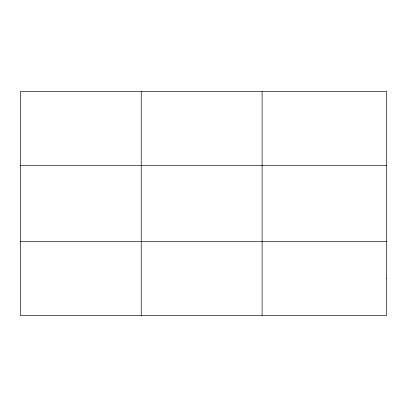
<?xml version="1.0" encoding="UTF-8"?>
<svg xmlns="http://www.w3.org/2000/svg" width="407" height="407" viewBox="0 0 407 407"><rect width="100%" height="100%" fill="white"/><g stroke="black" fill="none" stroke-linecap="round" stroke-linejoin="round"><path stroke-width="0.61" d="M141.229 91.59L141.229 315.41M262.108 91.59L262.108 315.41M20.35 165.451L386.65 165.451M20.35 241.549L386.65 241.549M386.65 278.48L386.65 315.41L20.35 315.41L20.35 91.59L386.65 91.59L386.65 278.48"/></g></svg>
